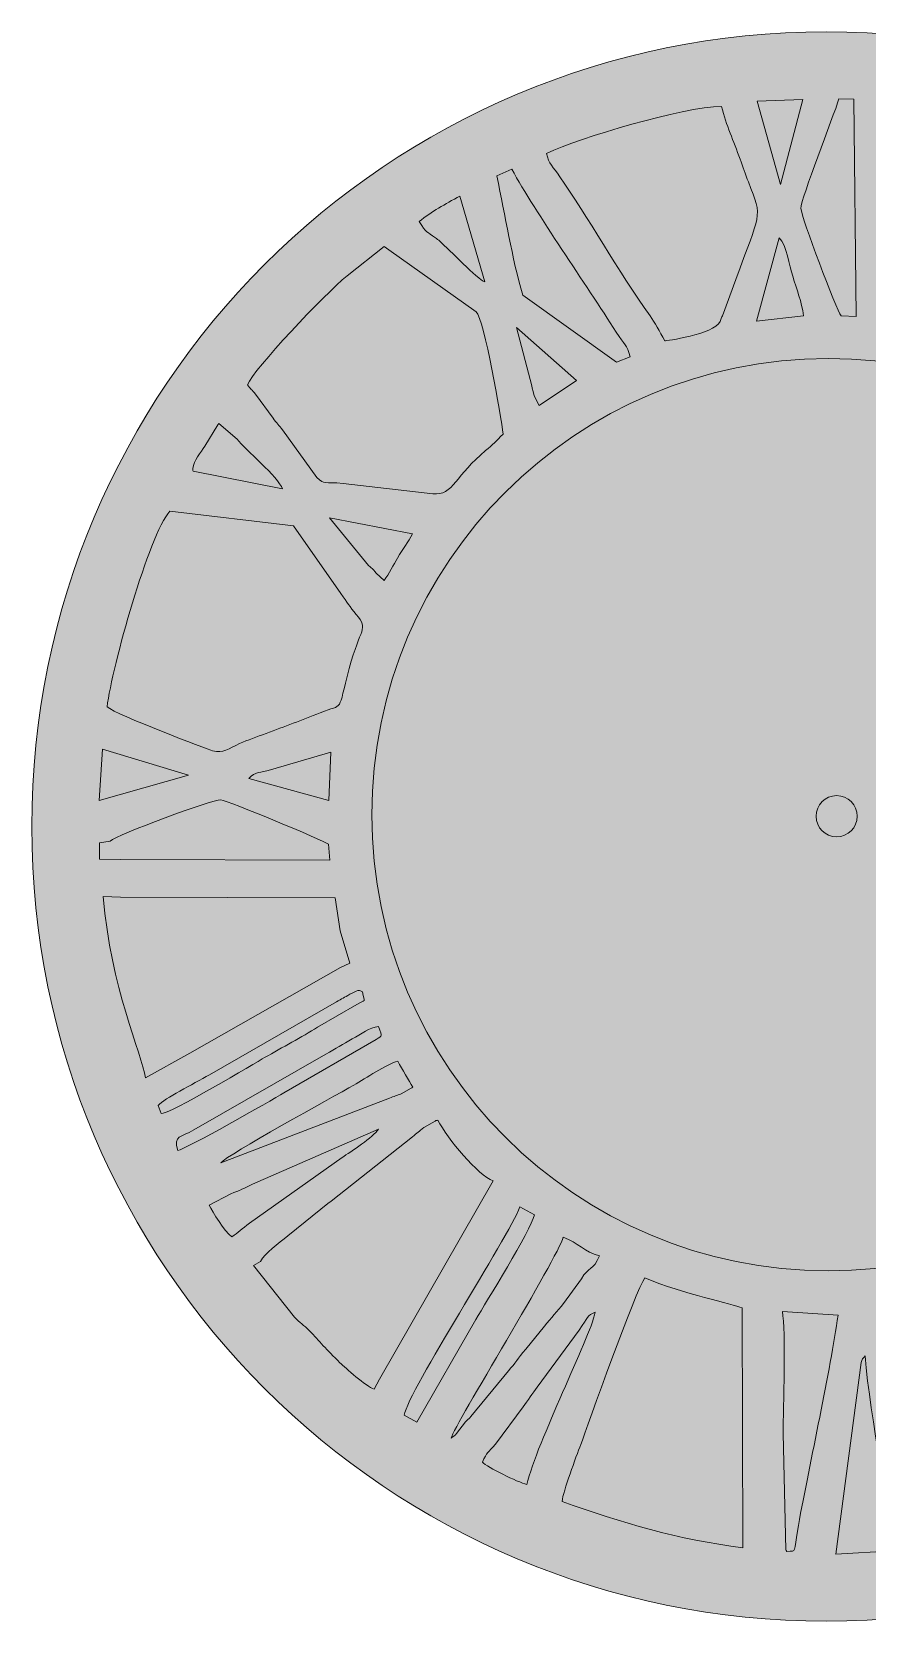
# Model space of a CAD drawing. Header units: inches. Extents: x -4.32 to 3.28, y -3.78 to 3.82.
# Drawn here: x -4.32 to -0.33, y -3.78 to 3.82 of the extents above; entities that cross this region are included whole.
import ezdxf

# ---------------------------------------------------------------- set-up
doc = ezdxf.new("R2010")
doc.units = ezdxf.units.IN
doc.header["$MEASUREMENT"] = 0
doc.layers.add('layer 1', color=7, linetype='Continuous')

msp = doc.modelspace()

# ---------------------------------------------------------------- hatches: boundary and pattern name
at = {"layer": 'layer 1', "true_color": 0xfefefe}
h = msp.add_hatch(color=7, dxfattribs=at)
edge = h.paths.add_edge_path()
edge.add_spline(control_points=[(-0.5208, 3.8199), (-2.6201, 3.8199), (-4.322, 2.1181), (-4.322, 0.0187), (-4.322, -2.0806), (-2.6201, -3.7824), (-0.5208, -3.7824), (1.5786, -3.7824), (3.2804, -2.0806), (3.2804, 0.0187), (3.2804, 2.1181), (1.5786, 3.8199), (-0.5208, 3.8199)], knot_values=[0, 0, 0, 0, 0.25, 0.25, 0.25, 0.5, 0.5, 0.5, 0.75, 0.75, 0.75, 1, 1, 1, 1], degree=3, periodic=1)
h = msp.add_hatch(color=7, dxfattribs=at)
edge = h.paths.add_edge_path()
edge.add_spline(control_points=[(-0.4503, 2.4606), (-0.4716, 2.4866), (-0.6419, 2.9375), (-0.6424, 2.9754), (-0.643, 3.0218), (-0.4879, 3.4119), (-0.4607, 3.4996), (-0.4607, 3.4996), (-0.3896, 3.4977), (-0.3896, 3.4977), (-0.3896, 3.4977), (-0.3784, 2.4581), (-0.3784, 2.4581), (-0.3784, 2.4581), (-0.4503, 2.4606), (-0.4503, 2.4606)], knot_values=[0, 0, 0, 0, 0.2, 0.2, 0.2, 0.4, 0.4, 0.4, 0.6, 0.6, 0.6, 0.8, 0.8, 0.8, 1, 1, 1, 1], degree=3, periodic=1)
h = msp.add_hatch(color=7, dxfattribs=at)
edge = h.paths.add_edge_path()
edge.add_spline(control_points=[(-0.894, 3.1015), (-0.821, 2.9237), (-0.8396, 2.956), (-0.9541, 2.635), (-0.9541, 2.635), (-1.0185, 2.4617), (-1.0185, 2.4617), (-1.0201, 2.4575), (-1.0277, 2.4381), (-1.0295, 2.4344), (-1.0608, 2.3693), (-1.2929, 2.3419), (-1.2936, 2.3421), (-1.319, 2.3886), (-1.3423, 2.4296), (-1.3644, 2.4606), (-1.5125, 2.669), (-1.6674, 2.9417), (-1.7959, 3.1268), (-1.8291, 3.1746), (-1.8486, 3.1887), (-1.8594, 3.2383), (-1.6974, 3.3143), (-1.2107, 3.4594), (-1.0227, 3.4632), (-0.9995, 3.3723), (-0.9646, 3.298), (-0.9337, 3.2112), (-0.9203, 3.1737), (-0.9095, 3.1393), (-0.894, 3.1015)], knot_values=[0, 0, 0, 0, 0.1, 0.1, 0.1, 0.2, 0.2, 0.2, 0.3, 0.3, 0.3, 0.4, 0.4, 0.4, 0.5, 0.5, 0.5, 0.6, 0.6, 0.6, 0.7, 0.7, 0.7, 0.8, 0.8, 0.8, 0.9, 0.9, 0.9, 1, 1, 1, 1], degree=3, periodic=1)
h = msp.add_hatch(color=7, dxfattribs=at)
edge = h.paths.add_edge_path()
edge.add_spline(control_points=[(-0.7401, 3.09), (-0.7401, 3.09), (-0.8511, 3.4879), (-0.8511, 3.4879), (-0.8511, 3.4879), (-0.6327, 3.4957), (-0.6327, 3.4957), (-0.6327, 3.4957), (-0.7401, 3.09), (-0.7401, 3.09)], knot_values=[0, 0, 0, 0, 0.333333, 0.333333, 0.333333, 0.666667, 0.666667, 0.666667, 1, 1, 1, 1], degree=3, periodic=1)
h = msp.add_hatch(color=7, dxfattribs=at)
edge = h.paths.add_edge_path()
edge.add_spline(control_points=[(-1.4589, 2.266), (-1.4589, 2.266), (-1.5249, 2.2397), (-1.5249, 2.2397), (-1.5249, 2.2397), (-1.9728, 2.5594), (-1.9728, 2.5594), (-2.0254, 2.7405), (-2.0571, 2.9374), (-2.0972, 3.1303), (-2.0972, 3.1303), (-2.0261, 3.1631), (-2.0261, 3.1631), (-1.9097, 2.952), (-1.6696, 2.6096), (-1.5265, 2.3837), (-1.4846, 2.3176), (-1.4771, 2.3269), (-1.4589, 2.266)], knot_values=[0, 0, 0, 0, 0.166667, 0.166667, 0.166667, 0.333333, 0.333333, 0.333333, 0.5, 0.5, 0.5, 0.666667, 0.666667, 0.666667, 0.833333, 0.833333, 0.833333, 1, 1, 1, 1], degree=3, periodic=1)
h = msp.add_hatch(color=7, dxfattribs=at)
edge = h.paths.add_edge_path()
edge.add_spline(control_points=[(-2.1539, 2.6232), (-2.1918, 2.6375), (-2.323, 2.7765), (-2.3699, 2.8182), (-2.3777, 2.8251), (-2.3832, 2.8288), (-2.3912, 2.8346), (-2.4328, 2.8649), (-2.4335, 2.8565), (-2.4683, 2.9121), (-2.4094, 2.9603), (-2.3451, 2.9955), (-2.2741, 3.0338), (-2.2741, 3.0338), (-2.1539, 2.6232), (-2.1539, 2.6232)], knot_values=[0, 0, 0, 0, 0.2, 0.2, 0.2, 0.4, 0.4, 0.4, 0.6, 0.6, 0.6, 0.8, 0.8, 0.8, 1, 1, 1, 1], degree=3, periodic=1)
h = msp.add_hatch(color=7, dxfattribs=at)
edge = h.paths.add_edge_path()
edge.add_spline(control_points=[(-0.6298, 2.4621), (-0.6298, 2.4621), (-0.8547, 2.4355), (-0.8547, 2.4355), (-0.8547, 2.4355), (-0.747, 2.8349), (-0.747, 2.8349), (-0.7098, 2.7982), (-0.6977, 2.7001), (-0.6819, 2.651), (-0.6622, 2.5897), (-0.6393, 2.5263), (-0.6298, 2.4621)], knot_values=[0, 0, 0, 0, 0.25, 0.25, 0.25, 0.5, 0.5, 0.5, 0.75, 0.75, 0.75, 1, 1, 1, 1], degree=3, periodic=1)
h = msp.add_hatch(color=7, dxfattribs=at)
edge = h.paths.add_edge_path()
edge.add_spline(control_points=[(-2.151, 1.8168), (-2.2922, 1.7031), (-2.3056, 1.5988), (-2.4042, 1.6105), (-2.4042, 1.6105), (-2.833, 1.6599), (-2.833, 1.6599), (-2.9251, 1.6675), (-2.919, 1.6524), (-2.9585, 1.688), (-2.9585, 1.688), (-3.1232, 1.9161), (-3.1232, 1.9161), (-3.138, 1.9374), (-3.1512, 1.9491), (-3.1678, 1.9712), (-3.1678, 1.9712), (-3.252, 2.087), (-3.252, 2.087), (-3.2693, 2.1086), (-3.2755, 2.1105), (-3.2895, 2.1314), (-3.262, 2.206), (-2.9217, 2.5643), (-2.8136, 2.6528), (-2.8136, 2.6528), (-2.6359, 2.793), (-2.6359, 2.793), (-2.6359, 2.793), (-2.6132, 2.7767), (-2.6132, 2.7767), (-2.6132, 2.7767), (-2.1969, 2.4806), (-2.1969, 2.4806), (-2.156, 2.4458), (-2.0787, 1.9787), (-2.0668, 1.8959), (-2.1033, 1.8605), (-2.1133, 1.8472), (-2.151, 1.8168)], knot_values=[0, 0, 0, 0, 0.076923, 0.076923, 0.076923, 0.153846, 0.153846, 0.153846, 0.230769, 0.230769, 0.230769, 0.307692, 0.307692, 0.307692, 0.384615, 0.384615, 0.384615, 0.461538, 0.461538, 0.461538, 0.538462, 0.538462, 0.538462, 0.615385, 0.615385, 0.615385, 0.692308, 0.692308, 0.692308, 0.769231, 0.769231, 0.769231, 0.846154, 0.846154, 0.846154, 0.923077, 0.923077, 0.923077, 1, 1, 1, 1], degree=3, periodic=1)
h = msp.add_hatch(color=7, dxfattribs=at)
edge = h.paths.add_edge_path()
edge.add_spline(control_points=[(-1.7156, 2.1519), (-1.7156, 2.1519), (-1.8955, 2.0329), (-1.8955, 2.0329), (-1.8955, 2.0329), (-1.9177, 2.0762), (-1.9177, 2.0762), (-1.9191, 2.0801), (-1.9283, 2.1172), (-1.9305, 2.1259), (-1.9305, 2.1259), (-2.0029, 2.4054), (-2.0029, 2.4054), (-2.0029, 2.4054), (-1.7156, 2.1519), (-1.7156, 2.1519)], knot_values=[0, 0, 0, 0, 0.2, 0.2, 0.2, 0.4, 0.4, 0.4, 0.6, 0.6, 0.6, 0.8, 0.8, 0.8, 1, 1, 1, 1], degree=3, periodic=1)
h = msp.add_hatch(color=7, dxfattribs=at)
edge = h.paths.add_edge_path()
edge.add_spline(control_points=[(-0.5128, -2.1066), (-1.7182, -2.1066), (-2.6954, -1.1298), (-2.6954, 0.0753), (-2.6954, 1.2803), (-1.7182, 2.2572), (-0.5128, 2.2572), (0.6926, 2.2572), (1.6698, 1.2803), (1.6698, 0.0753), (1.6698, -1.1298), (0.6926, -2.1066), (-0.5128, -2.1066)], knot_values=[0, 0, 0, 0, 0.25, 0.25, 0.25, 0.5, 0.5, 0.5, 0.75, 0.75, 0.75, 1, 1, 1, 1], degree=3, periodic=1)
h = msp.add_hatch(color=7, dxfattribs=at)
edge = h.paths.add_edge_path()
edge.add_spline(control_points=[(-3.1228, 1.6334), (-3.1228, 1.6334), (-3.55, 1.7188), (-3.55, 1.7188), (-3.5507, 1.7207), (-3.551, 1.7238), (-3.551, 1.7247), (-3.551, 1.7255), (-3.5515, 1.7296), (-3.5514, 1.7307), (-3.5475, 1.768), (-3.5132, 1.8082), (-3.4941, 1.8383), (-3.4941, 1.8383), (-3.4326, 1.9395), (-3.4326, 1.9395), (-3.4326, 1.9395), (-3.4268, 1.9468), (-3.4268, 1.9468), (-3.4268, 1.9468), (-3.3396, 1.8716), (-3.3396, 1.8716), (-3.3024, 1.8217), (-3.1426, 1.6907), (-3.1228, 1.6334)], knot_values=[0, 0, 0, 0, 0.125, 0.125, 0.125, 0.25, 0.25, 0.25, 0.375, 0.375, 0.375, 0.5, 0.5, 0.5, 0.625, 0.625, 0.625, 0.75, 0.75, 0.75, 0.875, 0.875, 0.875, 1, 1, 1, 1], degree=3, periodic=1)
h = msp.add_hatch(color=7, dxfattribs=at)
edge = h.paths.add_edge_path()
edge.add_spline(control_points=[(-3.3278, 0.4155), (-3.3814, 0.3924), (-3.4048, 0.3667), (-3.4567, 0.3814), (-3.4809, 0.3882), (-3.9159, 0.5517), (-3.9621, 0.5912), (-3.9367, 0.7866), (-3.7626, 1.4103), (-3.6616, 1.5271), (-3.6616, 1.5271), (-3.0701, 1.4567), (-3.0701, 1.4567), (-3.0701, 1.4567), (-2.8435, 1.1333), (-2.8435, 1.1333), (-2.8103, 1.0889), (-2.8019, 1.0724), (-2.7697, 1.0329), (-2.7079, 0.9571), (-2.751, 0.9738), (-2.8038, 0.7746), (-2.8618, 0.5557), (-2.8248, 0.6098), (-2.9418, 0.5628), (-3.0329, 0.5262), (-3.109, 0.4976), (-3.2015, 0.4637), (-3.2459, 0.4474), (-3.288, 0.4327), (-3.3278, 0.4155)], knot_values=[0, 0, 0, 0, 0.1, 0.1, 0.1, 0.2, 0.2, 0.2, 0.3, 0.3, 0.3, 0.4, 0.4, 0.4, 0.5, 0.5, 0.5, 0.6, 0.6, 0.6, 0.7, 0.7, 0.7, 0.8, 0.8, 0.8, 0.9, 0.9, 0.9, 1, 1, 1, 1], degree=3, periodic=1)
h = msp.add_hatch(color=7, dxfattribs=at)
edge = h.paths.add_edge_path()
edge.add_spline(control_points=[(-2.6365, 1.1947), (-2.6365, 1.1947), (-2.6739, 1.2308), (-2.6739, 1.2308), (-2.6955, 1.2561), (-2.6863, 1.2463), (-2.7114, 1.2679), (-2.7114, 1.2679), (-2.8977, 1.4957), (-2.8977, 1.4957), (-2.8977, 1.4957), (-2.501, 1.4192), (-2.501, 1.4192), (-2.5217, 1.3784), (-2.5455, 1.3473), (-2.5721, 1.3029), (-2.5917, 1.2702), (-2.6121, 1.2294), (-2.6365, 1.1947)], knot_values=[0, 0, 0, 0, 0.166667, 0.166667, 0.166667, 0.333333, 0.333333, 0.333333, 0.5, 0.5, 0.5, 0.666667, 0.666667, 0.666667, 0.833333, 0.833333, 0.833333, 1, 1, 1, 1], degree=3, periodic=1)
h = msp.add_hatch(color=7, dxfattribs=at)
edge = h.paths.add_edge_path()
edge.add_spline(control_points=[(-3.5728, 0.2638), (-3.5728, 0.2638), (-3.9992, 0.143), (-3.9992, 0.143), (-3.9992, 0.143), (-3.9834, 0.3888), (-3.9834, 0.3888), (-3.9834, 0.3888), (-3.5728, 0.2638), (-3.5728, 0.2638)], knot_values=[0, 0, 0, 0, 0.333333, 0.333333, 0.333333, 0.666667, 0.666667, 0.666667, 1, 1, 1, 1], degree=3, periodic=1)
h = msp.add_hatch(color=7, dxfattribs=at)
edge = h.paths.add_edge_path()
edge.add_spline(control_points=[(-2.9012, 0.1425), (-2.9012, 0.1425), (-3.2844, 0.2481), (-3.2844, 0.2481), (-3.2527, 0.2817), (-3.2302, 0.2762), (-3.1806, 0.2895), (-3.1806, 0.2895), (-2.8916, 0.3746), (-2.8916, 0.3746), (-2.8916, 0.3746), (-2.9012, 0.1425), (-2.9012, 0.1425)], knot_values=[0, 0, 0, 0, 0.25, 0.25, 0.25, 0.5, 0.5, 0.5, 0.75, 0.75, 0.75, 1, 1, 1, 1], degree=3, periodic=1)
h = msp.add_hatch(color=7, dxfattribs=at)
edge = h.paths.add_edge_path()
edge.add_spline(control_points=[(-2.8964, -0.1418), (-2.8964, -0.1418), (-3.8987, -0.1389), (-3.8987, -0.1389), (-3.8987, -0.1389), (-3.998, -0.1373), (-3.998, -0.1373), (-3.998, -0.1373), (-3.9988, -0.0587), (-3.9988, -0.0587), (-3.9988, -0.0587), (-3.9464, -0.051), (-3.9464, -0.051), (-3.9146, -0.0214), (-3.4552, 0.1509), (-3.4179, 0.1462), (-3.3848, 0.142), (-2.9286, -0.047), (-2.9025, -0.0656), (-2.9025, -0.0656), (-2.8964, -0.1418), (-2.8964, -0.1418)], knot_values=[0, 0, 0, 0, 0.142857, 0.142857, 0.142857, 0.285714, 0.285714, 0.285714, 0.428571, 0.428571, 0.428571, 0.571429, 0.571429, 0.571429, 0.714286, 0.714286, 0.714286, 0.857143, 0.857143, 0.857143, 1, 1, 1, 1], degree=3, periodic=1)
h = msp.add_hatch(color=7, dxfattribs=at)
edge = h.paths.add_edge_path()
edge.add_spline(control_points=[(-2.8451, -0.6558), (-2.8451, -0.6558), (-3.5652, -1.0662), (-3.5652, -1.0662), (-3.5652, -1.0662), (-3.7783, -1.1842), (-3.7783, -1.1842), (-3.7955, -1.0683), (-3.9444, -0.7512), (-3.9804, -0.3167), (-3.9804, -0.3167), (-3.8968, -0.32), (-3.8968, -0.32), (-3.8968, -0.32), (-2.8699, -0.3219), (-2.8699, -0.3219), (-2.8699, -0.3219), (-2.846, -0.4801), (-2.846, -0.4801), (-2.846, -0.4801), (-2.8001, -0.6351), (-2.8001, -0.6351), (-2.8001, -0.6351), (-2.8451, -0.6558), (-2.8451, -0.6558)], knot_values=[0, 0, 0, 0, 0.125, 0.125, 0.125, 0.25, 0.25, 0.25, 0.375, 0.375, 0.375, 0.5, 0.5, 0.5, 0.625, 0.625, 0.625, 0.75, 0.75, 0.75, 0.875, 0.875, 0.875, 1, 1, 1, 1], degree=3, periodic=1)
h = msp.add_hatch(color=7, dxfattribs=at)
edge = h.paths.add_edge_path()
edge.add_spline(control_points=[(-2.9555, -0.9418), (-3.0306, -0.9883), (-3.1224, -1.0376), (-3.2082, -1.0866), (-3.2454, -1.1079), (-3.6691, -1.3631), (-3.7038, -1.3542), (-3.7038, -1.3542), (-3.7177, -1.3157), (-3.7177, -1.3157), (-3.6859, -1.2809), (-3.5527, -1.2151), (-3.4721, -1.1689), (-3.4721, -1.1689), (-2.8649, -0.8198), (-2.8649, -0.8198), (-2.8386, -0.805), (-2.8267, -0.7987), (-2.8006, -0.7837), (-2.749, -0.754), (-2.7503, -0.7687), (-2.7405, -0.7727), (-2.7266, -0.827), (-2.7246, -0.8056), (-2.7664, -0.8321), (-2.7664, -0.8321), (-2.9555, -0.9418), (-2.9555, -0.9418)], knot_values=[0, 0, 0, 0, 0.111111, 0.111111, 0.111111, 0.222222, 0.222222, 0.222222, 0.333333, 0.333333, 0.333333, 0.444444, 0.444444, 0.444444, 0.555556, 0.555556, 0.555556, 0.666667, 0.666667, 0.666667, 0.777778, 0.777778, 0.777778, 0.888889, 0.888889, 0.888889, 1, 1, 1, 1], degree=3, periodic=1)
h = msp.add_hatch(color=7, dxfattribs=at)
edge = h.paths.add_edge_path()
edge.add_spline(control_points=[(-2.675, -1.0004), (-2.675, -1.0004), (-3.1162, -1.2556), (-3.1162, -1.2556), (-3.1822, -1.294), (-3.5819, -1.5233), (-3.6237, -1.531), (-3.6449, -1.4575), (-3.611, -1.4689), (-3.5462, -1.4326), (-3.5462, -1.4326), (-2.9146, -1.0703), (-2.9146, -1.0703), (-2.8682, -1.0444), (-2.8331, -1.0213), (-2.7889, -0.9975), (-2.745, -0.9738), (-2.7065, -0.9424), (-2.6632, -0.9378), (-2.6453, -0.9948), (-2.6422, -0.9757), (-2.675, -1.0004)], knot_values=[0, 0, 0, 0, 0.142857, 0.142857, 0.142857, 0.285714, 0.285714, 0.285714, 0.428571, 0.428571, 0.428571, 0.571429, 0.571429, 0.571429, 0.714286, 0.714286, 0.714286, 0.857143, 0.857143, 0.857143, 1, 1, 1, 1], degree=3, periodic=1)
h = msp.add_hatch(color=7, dxfattribs=at)
edge = h.paths.add_edge_path()
edge.add_spline(control_points=[(-2.6102, -1.28), (-2.6102, -1.28), (-3.4181, -1.59), (-3.4181, -1.59), (-3.3846, -1.5506), (-2.8874, -1.2781), (-2.7816, -1.2181), (-2.7228, -1.1848), (-2.6282, -1.1208), (-2.5712, -1.1034), (-2.5494, -1.1434), (-2.5185, -1.1949), (-2.4997, -1.2279), (-2.5019, -1.2299), (-2.5051, -1.2326), (-2.5066, -1.2336), (-2.5066, -1.2336), (-2.5555, -1.2602), (-2.5555, -1.2602), (-2.573, -1.2671), (-2.5908, -1.2726), (-2.6102, -1.28)], knot_values=[0, 0, 0, 0, 0.142857, 0.142857, 0.142857, 0.285714, 0.285714, 0.285714, 0.428571, 0.428571, 0.428571, 0.571429, 0.571429, 0.571429, 0.714286, 0.714286, 0.714286, 0.857143, 0.857143, 0.857143, 1, 1, 1, 1], degree=3, periodic=1)
h = msp.add_hatch(color=7, dxfattribs=at)
edge = h.paths.add_edge_path()
edge.add_spline(control_points=[(-2.8372, -1.5647), (-2.8372, -1.5647), (-3.2802, -1.8787), (-3.2802, -1.8787), (-3.3171, -1.9047), (-3.3345, -1.9231), (-3.3653, -1.9444), (-3.4006, -1.9177), (-3.4564, -1.8259), (-3.4737, -1.7925), (-3.4737, -1.7925), (-3.3694, -1.7383), (-3.3694, -1.7383), (-3.3298, -1.7231), (-3.3023, -1.7091), (-3.2659, -1.6928), (-3.2659, -1.6928), (-2.6638, -1.4295), (-2.6638, -1.4295), (-2.6878, -1.4657), (-2.7963, -1.5371), (-2.8372, -1.5647)], knot_values=[0, 0, 0, 0, 0.142857, 0.142857, 0.142857, 0.285714, 0.285714, 0.285714, 0.428571, 0.428571, 0.428571, 0.571429, 0.571429, 0.571429, 0.714286, 0.714286, 0.714286, 0.857143, 0.857143, 0.857143, 1, 1, 1, 1], degree=3, periodic=1)
h = msp.add_hatch(color=7, dxfattribs=at)
edge = h.paths.add_edge_path()
edge.add_spline(control_points=[(-2.1155, -1.6753), (-2.1155, -1.6753), (-2.6592, -2.6253), (-2.6592, -2.6253), (-2.6592, -2.6253), (-2.6847, -2.6721), (-2.6847, -2.6721), (-2.7233, -2.6595), (-2.8226, -2.5703), (-2.8476, -2.5462), (-2.914, -2.482), (-2.9454, -2.4437), (-2.9933, -2.3932), (-3.0201, -2.3649), (-3.0407, -2.355), (-3.0647, -2.3279), (-3.0647, -2.3279), (-3.2609, -2.081), (-3.2609, -2.081), (-3.2609, -2.081), (-3.2275, -2.0613), (-3.2275, -2.0613), (-3.2087, -2.0226), (-3.1414, -1.9754), (-3.097, -1.9394), (-3.097, -1.9394), (-2.897, -1.7789), (-2.897, -1.7789), (-2.8948, -1.7774), (-2.8916, -1.7755), (-2.8895, -1.7739), (-2.8895, -1.7739), (-2.5007, -1.4659), (-2.5007, -1.4659), (-2.4774, -1.4476), (-2.4701, -1.4385), (-2.4466, -1.4216), (-2.4466, -1.4216), (-2.3915, -1.3909), (-2.3915, -1.3909), (-2.3891, -1.3854), (-2.3833, -1.3875), (-2.3791, -1.3862), (-2.334, -1.4748), (-2.1853, -1.6509), (-2.1155, -1.6753)], knot_values=[0, 0, 0, 0, 0.066667, 0.066667, 0.066667, 0.133333, 0.133333, 0.133333, 0.2, 0.2, 0.2, 0.266667, 0.266667, 0.266667, 0.333333, 0.333333, 0.333333, 0.4, 0.4, 0.4, 0.466667, 0.466667, 0.466667, 0.533333, 0.533333, 0.533333, 0.6, 0.6, 0.6, 0.666667, 0.666667, 0.666667, 0.733333, 0.733333, 0.733333, 0.8, 0.8, 0.8, 0.866667, 0.866667, 0.866667, 0.933333, 0.933333, 0.933333, 1, 1, 1, 1], degree=3, periodic=1)
h = msp.add_hatch(color=7, dxfattribs=at)
edge = h.paths.add_edge_path()
edge.add_spline(control_points=[(-1.9176, -1.8382), (-1.9359, -1.9155), (-2.1505, -2.2588), (-2.1978, -2.3389), (-2.1978, -2.3389), (-2.4797, -2.8305), (-2.4797, -2.8305), (-2.4797, -2.8305), (-2.5404, -2.7976), (-2.5404, -2.7976), (-2.5188, -2.6761), (-2.0428, -1.9478), (-1.9866, -1.8009), (-1.9866, -1.8009), (-1.9176, -1.8382), (-1.9176, -1.8382)], knot_values=[0, 0, 0, 0, 0.2, 0.2, 0.2, 0.4, 0.4, 0.4, 0.6, 0.6, 0.6, 0.8, 0.8, 0.8, 1, 1, 1, 1], degree=3, periodic=1)
h = msp.add_hatch(color=7, dxfattribs=at)
edge = h.paths.add_edge_path()
edge.add_spline(control_points=[(-1.7776, -2.263), (-1.8109, -2.3016), (-1.8366, -2.3302), (-1.8692, -2.3708), (-1.8692, -2.3708), (-1.9585, -2.4811), (-1.9585, -2.4811), (-1.9987, -2.5278), (-2.0063, -2.5467), (-2.0418, -2.5847), (-2.0418, -2.5847), (-2.2217, -2.8036), (-2.2217, -2.8036), (-2.2367, -2.8213), (-2.2308, -2.8107), (-2.2464, -2.8281), (-2.2464, -2.8281), (-2.2899, -2.8851), (-2.2899, -2.8851), (-2.2954, -2.8907), (-2.3119, -2.9033), (-2.3153, -2.9063), (-2.3007, -2.8458), (-1.804, -2.041), (-1.78, -1.9463), (-1.7075, -1.9709), (-1.6784, -2.0182), (-1.6059, -2.0346), (-1.6355, -2.1077), (-1.6587, -2.0839), (-1.6927, -2.1454), (-1.6927, -2.1454), (-1.7776, -2.263), (-1.7776, -2.263)], knot_values=[0, 0, 0, 0, 0.090909, 0.090909, 0.090909, 0.181818, 0.181818, 0.181818, 0.272727, 0.272727, 0.272727, 0.363636, 0.363636, 0.363636, 0.454545, 0.454545, 0.454545, 0.545455, 0.545455, 0.545455, 0.636364, 0.636364, 0.636364, 0.727273, 0.727273, 0.727273, 0.818182, 0.818182, 0.818182, 0.909091, 0.909091, 0.909091, 1, 1, 1, 1], degree=3, periodic=1)
h = msp.add_hatch(color=7, dxfattribs=at)
edge = h.paths.add_edge_path()
edge.add_spline(control_points=[(-0.9243, -2.2838), (-0.9243, -2.2838), (-0.9207, -3.4308), (-0.9207, -3.4308), (-1.2287, -3.3923), (-1.503, -3.3113), (-1.7849, -3.2094), (-1.7806, -3.1608), (-1.718, -2.9975), (-1.696, -2.9377), (-1.6665, -2.8575), (-1.4308, -2.1907), (-1.389, -2.1408), (-1.2057, -2.2175), (-0.9655, -2.2647), (-0.9243, -2.2838)], knot_values=[0, 0, 0, 0, 0.2, 0.2, 0.2, 0.4, 0.4, 0.4, 0.6, 0.6, 0.6, 0.8, 0.8, 0.8, 1, 1, 1, 1], degree=3, periodic=1)
h = msp.add_hatch(color=7, dxfattribs=at)
edge = h.paths.add_edge_path()
edge.add_spline(control_points=[(-1.6264, -2.3044), (-1.6553, -2.4351), (-1.9051, -2.9228), (-1.9533, -3.1291), (-1.999, -3.1164), (-2.1428, -3.0462), (-2.1663, -3.0219), (-2.1443, -2.9715), (-2.1387, -2.9785), (-2.1043, -2.9361), (-2.1043, -2.9361), (-1.9712, -2.7572), (-1.9712, -2.7572), (-1.9492, -2.7278), (-1.9264, -2.6912), (-1.904, -2.6625), (-1.904, -2.6625), (-1.7033, -2.3896), (-1.7033, -2.3896), (-1.6574, -2.3273), (-1.6677, -2.3195), (-1.6264, -2.3044)], knot_values=[0, 0, 0, 0, 0.142857, 0.142857, 0.142857, 0.285714, 0.285714, 0.285714, 0.428571, 0.428571, 0.428571, 0.571429, 0.571429, 0.571429, 0.714286, 0.714286, 0.714286, 0.857143, 0.857143, 0.857143, 1, 1, 1, 1], degree=3, periodic=1)
h = msp.add_hatch(color=7, dxfattribs=at)
edge = h.paths.add_edge_path()
edge.add_spline(control_points=[(-0.6547, -3.3249), (-0.6809, -3.468), (-0.659, -3.4416), (-0.7097, -3.4496), (-0.7117, -3.4469), (-0.7144, -3.4391), (-0.7149, -3.4409), (-0.7149, -3.4409), (-0.7273, -2.8839), (-0.7273, -2.8839), (-0.7273, -2.7648), (-0.7137, -2.3893), (-0.7314, -2.3014), (-0.7314, -2.3014), (-0.4649, -2.3189), (-0.4649, -2.3189), (-0.5017, -2.5811), (-0.599, -3.0199), (-0.6547, -3.3249)], knot_values=[0, 0, 0, 0, 0.166667, 0.166667, 0.166667, 0.333333, 0.333333, 0.333333, 0.5, 0.5, 0.5, 0.666667, 0.666667, 0.666667, 0.833333, 0.833333, 0.833333, 1, 1, 1, 1], degree=3, periodic=1)
h = msp.add_hatch(color=7, dxfattribs=at)
edge = h.paths.add_edge_path()
edge.add_spline(control_points=[(-0.4749, -3.4621), (-0.4749, -3.4621), (-0.355, -2.5452), (-0.355, -2.5452), (-0.3424, -2.5153), (-0.3521, -2.5329), (-0.3347, -2.5131), (-0.314, -2.8123), (-0.2075, -3.283), (-0.2022, -3.4457), (-0.2022, -3.4457), (-0.4749, -3.4621), (-0.4749, -3.4621)], knot_values=[0, 0, 0, 0, 0.25, 0.25, 0.25, 0.5, 0.5, 0.5, 0.75, 0.75, 0.75, 1, 1, 1, 1], degree=3, periodic=1)

# ---------------------------------------------------------------- linework, layer by layer
at = {"layer": 'layer 1', "color": 250, "lineweight": 9}
msp.add_ellipse((-0.4716, 0.068), major_axis=(0, 0.0984), ratio=0.99996, dxfattribs=at)
for points, knots in [([(-0.5208, 3.8199), (-2.6201, 3.8199), (-4.322, 2.1181), (-4.322, 0.0187), (-4.322, -2.0806), (-2.6201, -3.7824), (-0.5208, -3.7824), (1.5786, -3.7824), (3.2804, -2.0806), (3.2804, 0.0187), (3.2804, 2.1181), (1.5786, 3.8199), (-0.5208, 3.8199)], [0, 0, 0, 0, 0.25, 0.25, 0.25, 0.5, 0.5, 0.5, 0.75, 0.75, 0.75, 1, 1, 1, 1]), ([(-0.4503, 2.4606), (-0.4716, 2.4866), (-0.6419, 2.9375), (-0.6424, 2.9754), (-0.643, 3.0218), (-0.4879, 3.4119), (-0.4607, 3.4996), (-0.4607, 3.4996), (-0.3896, 3.4977), (-0.3896, 3.4977), (-0.3896, 3.4977), (-0.3784, 2.4581), (-0.3784, 2.4581), (-0.3784, 2.4581), (-0.4503, 2.4606), (-0.4503, 2.4606)], [0, 0, 0, 0, 0.2, 0.2, 0.2, 0.4, 0.4, 0.4, 0.6, 0.6, 0.6, 0.8, 0.8, 0.8, 1, 1, 1, 1]), ([(-0.894, 3.1015), (-0.821, 2.9237), (-0.8396, 2.956), (-0.9541, 2.635), (-0.9541, 2.635), (-1.0185, 2.4617), (-1.0185, 2.4617), (-1.0201, 2.4575), (-1.0277, 2.4381), (-1.0295, 2.4344), (-1.0608, 2.3693), (-1.2929, 2.3419), (-1.2936, 2.3421), (-1.319, 2.3886), (-1.3423, 2.4296), (-1.3644, 2.4606), (-1.5125, 2.669), (-1.6674, 2.9417), (-1.7959, 3.1268), (-1.8291, 3.1746), (-1.8486, 3.1887), (-1.8594, 3.2383), (-1.6974, 3.3143), (-1.2107, 3.4594), (-1.0227, 3.4632), (-0.9995, 3.3723), (-0.9646, 3.298), (-0.9337, 3.2112), (-0.9203, 3.1737), (-0.9095, 3.1393), (-0.894, 3.1015)], [0, 0, 0, 0, 0.1, 0.1, 0.1, 0.2, 0.2, 0.2, 0.3, 0.3, 0.3, 0.4, 0.4, 0.4, 0.5, 0.5, 0.5, 0.6, 0.6, 0.6, 0.7, 0.7, 0.7, 0.8, 0.8, 0.8, 0.9, 0.9, 0.9, 1, 1, 1, 1]), ([(-0.7401, 3.09), (-0.7401, 3.09), (-0.8511, 3.4879), (-0.8511, 3.4879), (-0.8511, 3.4879), (-0.6327, 3.4957), (-0.6327, 3.4957), (-0.6327, 3.4957), (-0.7401, 3.09), (-0.7401, 3.09)], [0, 0, 0, 0, 0.333333, 0.333333, 0.333333, 0.666667, 0.666667, 0.666667, 1, 1, 1, 1]), ([(-1.4589, 2.266), (-1.4589, 2.266), (-1.5249, 2.2397), (-1.5249, 2.2397), (-1.5249, 2.2397), (-1.9728, 2.5594), (-1.9728, 2.5594), (-2.0254, 2.7405), (-2.0571, 2.9374), (-2.0972, 3.1303), (-2.0972, 3.1303), (-2.0261, 3.1631), (-2.0261, 3.1631), (-1.9097, 2.952), (-1.6696, 2.6096), (-1.5265, 2.3837), (-1.4846, 2.3176), (-1.4771, 2.3269), (-1.4589, 2.266)], [0, 0, 0, 0, 0.166667, 0.166667, 0.166667, 0.333333, 0.333333, 0.333333, 0.5, 0.5, 0.5, 0.666667, 0.666667, 0.666667, 0.833333, 0.833333, 0.833333, 1, 1, 1, 1]), ([(-2.1539, 2.6232), (-2.1918, 2.6375), (-2.323, 2.7765), (-2.3699, 2.8182), (-2.3777, 2.8251), (-2.3832, 2.8288), (-2.3912, 2.8346), (-2.4328, 2.8649), (-2.4335, 2.8565), (-2.4683, 2.9121), (-2.4094, 2.9603), (-2.3451, 2.9955), (-2.2741, 3.0338), (-2.2741, 3.0338), (-2.1539, 2.6232), (-2.1539, 2.6232)], [0, 0, 0, 0, 0.2, 0.2, 0.2, 0.4, 0.4, 0.4, 0.6, 0.6, 0.6, 0.8, 0.8, 0.8, 1, 1, 1, 1]), ([(-0.6298, 2.4621), (-0.6298, 2.4621), (-0.8547, 2.4355), (-0.8547, 2.4355), (-0.8547, 2.4355), (-0.747, 2.8349), (-0.747, 2.8349), (-0.7098, 2.7982), (-0.6977, 2.7001), (-0.6819, 2.651), (-0.6622, 2.5897), (-0.6393, 2.5263), (-0.6298, 2.4621)], [0, 0, 0, 0, 0.25, 0.25, 0.25, 0.5, 0.5, 0.5, 0.75, 0.75, 0.75, 1, 1, 1, 1]), ([(-2.151, 1.8168), (-2.2922, 1.7031), (-2.3056, 1.5988), (-2.4042, 1.6105), (-2.4042, 1.6105), (-2.833, 1.6599), (-2.833, 1.6599), (-2.9251, 1.6675), (-2.919, 1.6524), (-2.9585, 1.688), (-2.9585, 1.688), (-3.1232, 1.9161), (-3.1232, 1.9161), (-3.138, 1.9374), (-3.1512, 1.9491), (-3.1678, 1.9712), (-3.1678, 1.9712), (-3.252, 2.087), (-3.252, 2.087), (-3.2693, 2.1086), (-3.2755, 2.1105), (-3.2895, 2.1314), (-3.262, 2.206), (-2.9217, 2.5643), (-2.8136, 2.6528), (-2.8136, 2.6528), (-2.6359, 2.793), (-2.6359, 2.793), (-2.6359, 2.793), (-2.6132, 2.7767), (-2.6132, 2.7767), (-2.6132, 2.7767), (-2.1969, 2.4806), (-2.1969, 2.4806), (-2.156, 2.4458), (-2.0787, 1.9787), (-2.0668, 1.8959), (-2.1033, 1.8605), (-2.1133, 1.8472), (-2.151, 1.8168)], [0, 0, 0, 0, 0.076923, 0.076923, 0.076923, 0.153846, 0.153846, 0.153846, 0.230769, 0.230769, 0.230769, 0.307692, 0.307692, 0.307692, 0.384615, 0.384615, 0.384615, 0.461538, 0.461538, 0.461538, 0.538462, 0.538462, 0.538462, 0.615385, 0.615385, 0.615385, 0.692308, 0.692308, 0.692308, 0.769231, 0.769231, 0.769231, 0.846154, 0.846154, 0.846154, 0.923077, 0.923077, 0.923077, 1, 1, 1, 1]), ([(-1.7156, 2.1519), (-1.7156, 2.1519), (-1.8955, 2.0329), (-1.8955, 2.0329), (-1.8955, 2.0329), (-1.9177, 2.0762), (-1.9177, 2.0762), (-1.9191, 2.0801), (-1.9283, 2.1172), (-1.9305, 2.1259), (-1.9305, 2.1259), (-2.0029, 2.4054), (-2.0029, 2.4054), (-2.0029, 2.4054), (-1.7156, 2.1519), (-1.7156, 2.1519)], [0, 0, 0, 0, 0.2, 0.2, 0.2, 0.4, 0.4, 0.4, 0.6, 0.6, 0.6, 0.8, 0.8, 0.8, 1, 1, 1, 1]), ([(-0.5128, -2.1066), (-1.7182, -2.1066), (-2.6954, -1.1298), (-2.6954, 0.0753), (-2.6954, 1.2803), (-1.7182, 2.2572), (-0.5128, 2.2572), (0.6926, 2.2572), (1.6698, 1.2803), (1.6698, 0.0753), (1.6698, -1.1298), (0.6926, -2.1066), (-0.5128, -2.1066)], [0, 0, 0, 0, 0.25, 0.25, 0.25, 0.5, 0.5, 0.5, 0.75, 0.75, 0.75, 1, 1, 1, 1]), ([(-3.1228, 1.6334), (-3.1228, 1.6334), (-3.55, 1.7188), (-3.55, 1.7188), (-3.5507, 1.7207), (-3.551, 1.7238), (-3.551, 1.7247), (-3.551, 1.7255), (-3.5515, 1.7296), (-3.5514, 1.7307), (-3.5475, 1.768), (-3.5132, 1.8082), (-3.4941, 1.8383), (-3.4941, 1.8383), (-3.4326, 1.9395), (-3.4326, 1.9395), (-3.4326, 1.9395), (-3.4268, 1.9468), (-3.4268, 1.9468), (-3.4268, 1.9468), (-3.3396, 1.8716), (-3.3396, 1.8716), (-3.3024, 1.8217), (-3.1426, 1.6907), (-3.1228, 1.6334)], [0, 0, 0, 0, 0.125, 0.125, 0.125, 0.25, 0.25, 0.25, 0.375, 0.375, 0.375, 0.5, 0.5, 0.5, 0.625, 0.625, 0.625, 0.75, 0.75, 0.75, 0.875, 0.875, 0.875, 1, 1, 1, 1]), ([(-3.3278, 0.4155), (-3.3814, 0.3924), (-3.4048, 0.3667), (-3.4567, 0.3814), (-3.4809, 0.3882), (-3.9159, 0.5517), (-3.9621, 0.5912), (-3.9367, 0.7866), (-3.7626, 1.4103), (-3.6616, 1.5271), (-3.6616, 1.5271), (-3.0701, 1.4567), (-3.0701, 1.4567), (-3.0701, 1.4567), (-2.8435, 1.1333), (-2.8435, 1.1333), (-2.8103, 1.0889), (-2.8019, 1.0724), (-2.7697, 1.0329), (-2.7079, 0.9571), (-2.751, 0.9738), (-2.8038, 0.7746), (-2.8618, 0.5557), (-2.8248, 0.6098), (-2.9418, 0.5628), (-3.0329, 0.5262), (-3.109, 0.4976), (-3.2015, 0.4637), (-3.2459, 0.4474), (-3.288, 0.4327), (-3.3278, 0.4155)], [0, 0, 0, 0, 0.1, 0.1, 0.1, 0.2, 0.2, 0.2, 0.3, 0.3, 0.3, 0.4, 0.4, 0.4, 0.5, 0.5, 0.5, 0.6, 0.6, 0.6, 0.7, 0.7, 0.7, 0.8, 0.8, 0.8, 0.9, 0.9, 0.9, 1, 1, 1, 1]), ([(-2.6365, 1.1947), (-2.6365, 1.1947), (-2.6739, 1.2308), (-2.6739, 1.2308), (-2.6955, 1.2561), (-2.6863, 1.2463), (-2.7114, 1.2679), (-2.7114, 1.2679), (-2.8977, 1.4957), (-2.8977, 1.4957), (-2.8977, 1.4957), (-2.501, 1.4192), (-2.501, 1.4192), (-2.5217, 1.3784), (-2.5455, 1.3473), (-2.5721, 1.3029), (-2.5917, 1.2702), (-2.6121, 1.2294), (-2.6365, 1.1947)], [0, 0, 0, 0, 0.166667, 0.166667, 0.166667, 0.333333, 0.333333, 0.333333, 0.5, 0.5, 0.5, 0.666667, 0.666667, 0.666667, 0.833333, 0.833333, 0.833333, 1, 1, 1, 1]), ([(-3.5728, 0.2638), (-3.5728, 0.2638), (-3.9992, 0.143), (-3.9992, 0.143), (-3.9992, 0.143), (-3.9834, 0.3888), (-3.9834, 0.3888), (-3.9834, 0.3888), (-3.5728, 0.2638), (-3.5728, 0.2638)], [0, 0, 0, 0, 0.333333, 0.333333, 0.333333, 0.666667, 0.666667, 0.666667, 1, 1, 1, 1]), ([(-2.9012, 0.1425), (-2.9012, 0.1425), (-3.2844, 0.2481), (-3.2844, 0.2481), (-3.2527, 0.2817), (-3.2302, 0.2762), (-3.1806, 0.2895), (-3.1806, 0.2895), (-2.8916, 0.3746), (-2.8916, 0.3746), (-2.8916, 0.3746), (-2.9012, 0.1425), (-2.9012, 0.1425)], [0, 0, 0, 0, 0.25, 0.25, 0.25, 0.5, 0.5, 0.5, 0.75, 0.75, 0.75, 1, 1, 1, 1]), ([(-2.8964, -0.1418), (-2.8964, -0.1418), (-3.8987, -0.1389), (-3.8987, -0.1389), (-3.8987, -0.1389), (-3.998, -0.1373), (-3.998, -0.1373), (-3.998, -0.1373), (-3.9988, -0.0587), (-3.9988, -0.0587), (-3.9988, -0.0587), (-3.9464, -0.051), (-3.9464, -0.051), (-3.9146, -0.0214), (-3.4552, 0.1509), (-3.4179, 0.1462), (-3.3848, 0.142), (-2.9286, -0.047), (-2.9025, -0.0656), (-2.9025, -0.0656), (-2.8964, -0.1418), (-2.8964, -0.1418)], [0, 0, 0, 0, 0.142857, 0.142857, 0.142857, 0.285714, 0.285714, 0.285714, 0.428571, 0.428571, 0.428571, 0.571429, 0.571429, 0.571429, 0.714286, 0.714286, 0.714286, 0.857143, 0.857143, 0.857143, 1, 1, 1, 1]), ([(-2.8451, -0.6558), (-2.8451, -0.6558), (-3.5652, -1.0662), (-3.5652, -1.0662), (-3.5652, -1.0662), (-3.7783, -1.1842), (-3.7783, -1.1842), (-3.7955, -1.0683), (-3.9444, -0.7512), (-3.9804, -0.3167), (-3.9804, -0.3167), (-3.8968, -0.32), (-3.8968, -0.32), (-3.8968, -0.32), (-2.8699, -0.3219), (-2.8699, -0.3219), (-2.8699, -0.3219), (-2.846, -0.4801), (-2.846, -0.4801), (-2.846, -0.4801), (-2.8001, -0.6351), (-2.8001, -0.6351), (-2.8001, -0.6351), (-2.8451, -0.6558), (-2.8451, -0.6558)], [0, 0, 0, 0, 0.125, 0.125, 0.125, 0.25, 0.25, 0.25, 0.375, 0.375, 0.375, 0.5, 0.5, 0.5, 0.625, 0.625, 0.625, 0.75, 0.75, 0.75, 0.875, 0.875, 0.875, 1, 1, 1, 1]), ([(-2.9555, -0.9418), (-3.0306, -0.9883), (-3.1224, -1.0376), (-3.2082, -1.0866), (-3.2454, -1.1079), (-3.6691, -1.3631), (-3.7038, -1.3542), (-3.7038, -1.3542), (-3.7177, -1.3157), (-3.7177, -1.3157), (-3.6859, -1.2809), (-3.5527, -1.2151), (-3.4721, -1.1689), (-3.4721, -1.1689), (-2.8649, -0.8198), (-2.8649, -0.8198), (-2.8386, -0.805), (-2.8267, -0.7987), (-2.8006, -0.7837), (-2.749, -0.754), (-2.7503, -0.7687), (-2.7405, -0.7727), (-2.7266, -0.827), (-2.7246, -0.8056), (-2.7664, -0.8321), (-2.7664, -0.8321), (-2.9555, -0.9418), (-2.9555, -0.9418)], [0, 0, 0, 0, 0.111111, 0.111111, 0.111111, 0.222222, 0.222222, 0.222222, 0.333333, 0.333333, 0.333333, 0.444444, 0.444444, 0.444444, 0.555556, 0.555556, 0.555556, 0.666667, 0.666667, 0.666667, 0.777778, 0.777778, 0.777778, 0.888889, 0.888889, 0.888889, 1, 1, 1, 1]), ([(-2.675, -1.0004), (-2.675, -1.0004), (-3.1162, -1.2556), (-3.1162, -1.2556), (-3.1822, -1.294), (-3.5819, -1.5233), (-3.6237, -1.531), (-3.6449, -1.4575), (-3.611, -1.4689), (-3.5462, -1.4326), (-3.5462, -1.4326), (-2.9146, -1.0703), (-2.9146, -1.0703), (-2.8682, -1.0444), (-2.8331, -1.0213), (-2.7889, -0.9975), (-2.745, -0.9738), (-2.7065, -0.9424), (-2.6632, -0.9378), (-2.6453, -0.9948), (-2.6422, -0.9757), (-2.675, -1.0004)], [0, 0, 0, 0, 0.142857, 0.142857, 0.142857, 0.285714, 0.285714, 0.285714, 0.428571, 0.428571, 0.428571, 0.571429, 0.571429, 0.571429, 0.714286, 0.714286, 0.714286, 0.857143, 0.857143, 0.857143, 1, 1, 1, 1]), ([(-2.6102, -1.28), (-2.6102, -1.28), (-3.4181, -1.59), (-3.4181, -1.59), (-3.3846, -1.5506), (-2.8874, -1.2781), (-2.7816, -1.2181), (-2.7228, -1.1848), (-2.6282, -1.1208), (-2.5712, -1.1034), (-2.5494, -1.1434), (-2.5185, -1.1949), (-2.4997, -1.2279), (-2.5019, -1.2299), (-2.5051, -1.2326), (-2.5066, -1.2336), (-2.5066, -1.2336), (-2.5555, -1.2602), (-2.5555, -1.2602), (-2.573, -1.2671), (-2.5908, -1.2726), (-2.6102, -1.28)], [0, 0, 0, 0, 0.142857, 0.142857, 0.142857, 0.285714, 0.285714, 0.285714, 0.428571, 0.428571, 0.428571, 0.571429, 0.571429, 0.571429, 0.714286, 0.714286, 0.714286, 0.857143, 0.857143, 0.857143, 1, 1, 1, 1]), ([(-2.8372, -1.5647), (-2.8372, -1.5647), (-3.2802, -1.8787), (-3.2802, -1.8787), (-3.3171, -1.9047), (-3.3345, -1.9231), (-3.3653, -1.9444), (-3.4006, -1.9177), (-3.4564, -1.8259), (-3.4737, -1.7925), (-3.4737, -1.7925), (-3.3694, -1.7383), (-3.3694, -1.7383), (-3.3298, -1.7231), (-3.3023, -1.7091), (-3.2659, -1.6928), (-3.2659, -1.6928), (-2.6638, -1.4295), (-2.6638, -1.4295), (-2.6878, -1.4657), (-2.7963, -1.5371), (-2.8372, -1.5647)], [0, 0, 0, 0, 0.142857, 0.142857, 0.142857, 0.285714, 0.285714, 0.285714, 0.428571, 0.428571, 0.428571, 0.571429, 0.571429, 0.571429, 0.714286, 0.714286, 0.714286, 0.857143, 0.857143, 0.857143, 1, 1, 1, 1]), ([(-2.1155, -1.6753), (-2.1155, -1.6753), (-2.6592, -2.6253), (-2.6592, -2.6253), (-2.6592, -2.6253), (-2.6847, -2.6721), (-2.6847, -2.6721), (-2.7233, -2.6595), (-2.8226, -2.5703), (-2.8476, -2.5462), (-2.914, -2.482), (-2.9454, -2.4437), (-2.9933, -2.3932), (-3.0201, -2.3649), (-3.0407, -2.355), (-3.0647, -2.3279), (-3.0647, -2.3279), (-3.2609, -2.081), (-3.2609, -2.081), (-3.2609, -2.081), (-3.2275, -2.0613), (-3.2275, -2.0613), (-3.2087, -2.0226), (-3.1414, -1.9754), (-3.097, -1.9394), (-3.097, -1.9394), (-2.897, -1.7789), (-2.897, -1.7789), (-2.8948, -1.7774), (-2.8916, -1.7755), (-2.8895, -1.7739), (-2.8895, -1.7739), (-2.5007, -1.4659), (-2.5007, -1.4659), (-2.4774, -1.4476), (-2.4701, -1.4385), (-2.4466, -1.4216), (-2.4466, -1.4216), (-2.3915, -1.3909), (-2.3915, -1.3909), (-2.3891, -1.3854), (-2.3833, -1.3875), (-2.3791, -1.3862), (-2.334, -1.4748), (-2.1853, -1.6509), (-2.1155, -1.6753)], [0, 0, 0, 0, 0.066667, 0.066667, 0.066667, 0.133333, 0.133333, 0.133333, 0.2, 0.2, 0.2, 0.266667, 0.266667, 0.266667, 0.333333, 0.333333, 0.333333, 0.4, 0.4, 0.4, 0.466667, 0.466667, 0.466667, 0.533333, 0.533333, 0.533333, 0.6, 0.6, 0.6, 0.666667, 0.666667, 0.666667, 0.733333, 0.733333, 0.733333, 0.8, 0.8, 0.8, 0.866667, 0.866667, 0.866667, 0.933333, 0.933333, 0.933333, 1, 1, 1, 1]), ([(-1.9176, -1.8382), (-1.9359, -1.9155), (-2.1505, -2.2588), (-2.1978, -2.3389), (-2.1978, -2.3389), (-2.4797, -2.8305), (-2.4797, -2.8305), (-2.4797, -2.8305), (-2.5404, -2.7976), (-2.5404, -2.7976), (-2.5188, -2.6761), (-2.0428, -1.9478), (-1.9866, -1.8009), (-1.9866, -1.8009), (-1.9176, -1.8382), (-1.9176, -1.8382)], [0, 0, 0, 0, 0.2, 0.2, 0.2, 0.4, 0.4, 0.4, 0.6, 0.6, 0.6, 0.8, 0.8, 0.8, 1, 1, 1, 1]), ([(-1.7776, -2.263), (-1.8109, -2.3016), (-1.8366, -2.3302), (-1.8692, -2.3708), (-1.8692, -2.3708), (-1.9585, -2.4811), (-1.9585, -2.4811), (-1.9987, -2.5278), (-2.0063, -2.5467), (-2.0418, -2.5847), (-2.0418, -2.5847), (-2.2217, -2.8036), (-2.2217, -2.8036), (-2.2367, -2.8213), (-2.2308, -2.8107), (-2.2464, -2.8281), (-2.2464, -2.8281), (-2.2899, -2.8851), (-2.2899, -2.8851), (-2.2954, -2.8907), (-2.3119, -2.9033), (-2.3153, -2.9063), (-2.3007, -2.8458), (-1.804, -2.041), (-1.78, -1.9463), (-1.7075, -1.9709), (-1.6784, -2.0182), (-1.6059, -2.0346), (-1.6355, -2.1077), (-1.6587, -2.0839), (-1.6927, -2.1454), (-1.6927, -2.1454), (-1.7776, -2.263), (-1.7776, -2.263)], [0, 0, 0, 0, 0.090909, 0.090909, 0.090909, 0.181818, 0.181818, 0.181818, 0.272727, 0.272727, 0.272727, 0.363636, 0.363636, 0.363636, 0.454545, 0.454545, 0.454545, 0.545455, 0.545455, 0.545455, 0.636364, 0.636364, 0.636364, 0.727273, 0.727273, 0.727273, 0.818182, 0.818182, 0.818182, 0.909091, 0.909091, 0.909091, 1, 1, 1, 1]), ([(-0.9243, -2.2838), (-0.9243, -2.2838), (-0.9207, -3.4308), (-0.9207, -3.4308), (-1.2287, -3.3923), (-1.503, -3.3113), (-1.7849, -3.2094), (-1.7806, -3.1608), (-1.718, -2.9975), (-1.696, -2.9377), (-1.6665, -2.8575), (-1.4308, -2.1907), (-1.389, -2.1408), (-1.2057, -2.2175), (-0.9655, -2.2647), (-0.9243, -2.2838)], [0, 0, 0, 0, 0.2, 0.2, 0.2, 0.4, 0.4, 0.4, 0.6, 0.6, 0.6, 0.8, 0.8, 0.8, 1, 1, 1, 1]), ([(-1.6264, -2.3044), (-1.6553, -2.4351), (-1.9051, -2.9228), (-1.9533, -3.1291), (-1.999, -3.1164), (-2.1428, -3.0462), (-2.1663, -3.0219), (-2.1443, -2.9715), (-2.1387, -2.9785), (-2.1043, -2.9361), (-2.1043, -2.9361), (-1.9712, -2.7572), (-1.9712, -2.7572), (-1.9492, -2.7278), (-1.9264, -2.6912), (-1.904, -2.6625), (-1.904, -2.6625), (-1.7033, -2.3896), (-1.7033, -2.3896), (-1.6574, -2.3273), (-1.6677, -2.3195), (-1.6264, -2.3044)], [0, 0, 0, 0, 0.142857, 0.142857, 0.142857, 0.285714, 0.285714, 0.285714, 0.428571, 0.428571, 0.428571, 0.571429, 0.571429, 0.571429, 0.714286, 0.714286, 0.714286, 0.857143, 0.857143, 0.857143, 1, 1, 1, 1]), ([(-0.6547, -3.3249), (-0.6809, -3.468), (-0.659, -3.4416), (-0.7097, -3.4496), (-0.7117, -3.4469), (-0.7144, -3.4391), (-0.7149, -3.4409), (-0.7149, -3.4409), (-0.7273, -2.8839), (-0.7273, -2.8839), (-0.7273, -2.7648), (-0.7137, -2.3893), (-0.7314, -2.3014), (-0.7314, -2.3014), (-0.4649, -2.3189), (-0.4649, -2.3189), (-0.5017, -2.5811), (-0.599, -3.0199), (-0.6547, -3.3249)], [0, 0, 0, 0, 0.166667, 0.166667, 0.166667, 0.333333, 0.333333, 0.333333, 0.5, 0.5, 0.5, 0.666667, 0.666667, 0.666667, 0.833333, 0.833333, 0.833333, 1, 1, 1, 1]), ([(-0.4749, -3.4621), (-0.4749, -3.4621), (-0.355, -2.5452), (-0.355, -2.5452), (-0.3424, -2.5153), (-0.3521, -2.5329), (-0.3347, -2.5131), (-0.314, -2.8123), (-0.2075, -3.283), (-0.2022, -3.4457), (-0.2022, -3.4457), (-0.4749, -3.4621), (-0.4749, -3.4621)], [0, 0, 0, 0, 0.25, 0.25, 0.25, 0.5, 0.5, 0.5, 0.75, 0.75, 0.75, 1, 1, 1, 1])]:
    msp.add_open_spline(points, degree=3, knots=knots, dxfattribs=at)

doc.saveas('drawing.dxf')
